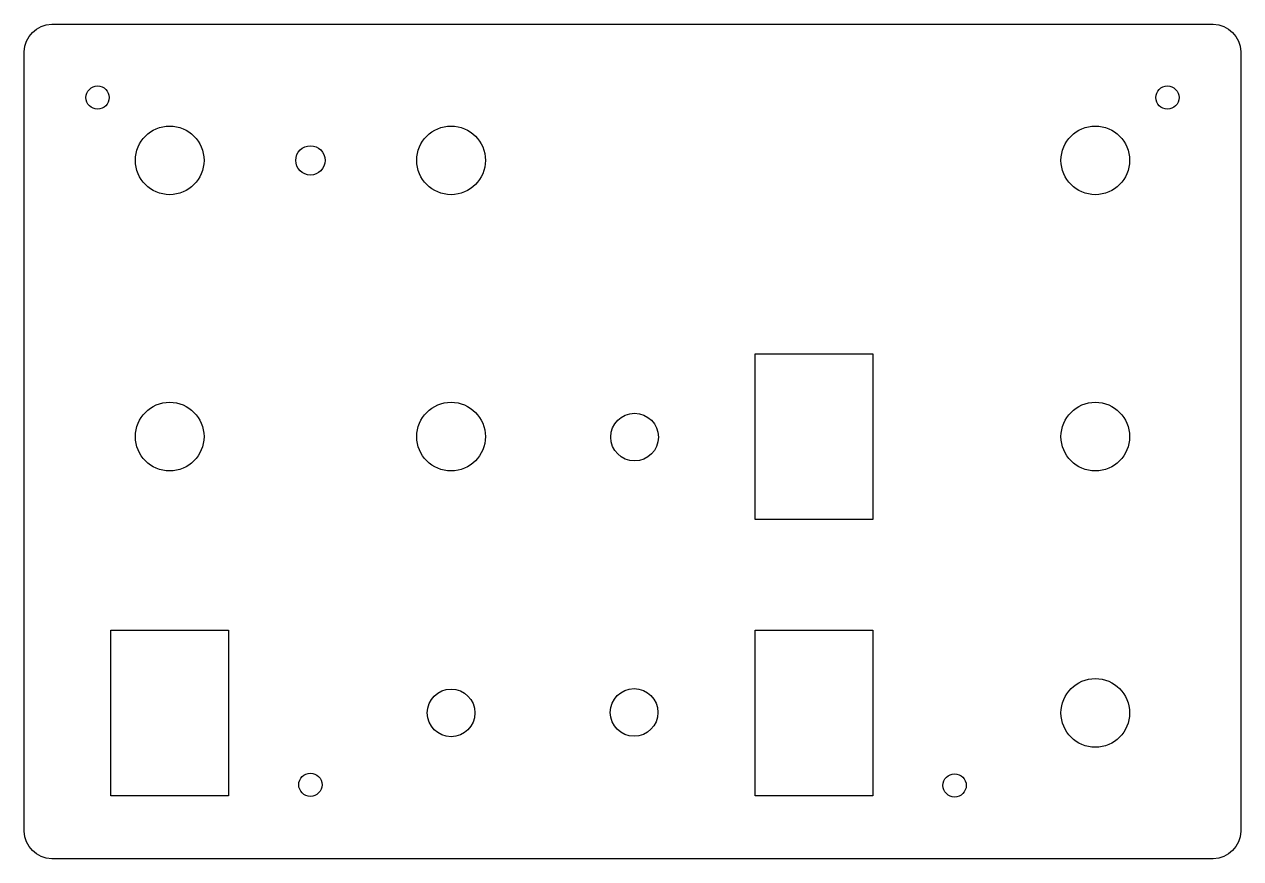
# Model space of a CAD drawing. Header units: millimetres. Extents: x -9 to 124, y -6 to 85.
import ezdxf

# ---------------------------------------------------------------- set-up
doc = ezdxf.new("R2010")
doc.units = ezdxf.units.MM
doc.layers.get('0').update_dxf_attribs({"linetype": 'CONTINUOUS'})

msp = doc.modelspace()

# ---------------------------------------------------------------- linework, layer by layer
msp.add_lwpolyline([(-5.508, 85.216), (121.332, 85.216, -0.41421356), (124.332, 82.216), (124.332, -2.9172, -0.41421356), (121.332, -5.9172), (-5.508, -5.9172, -0.41421356), (-8.508, -2.9172), (-8.508, 82.216, -0.41421356)], format="xyb", close=True)
for points in [[(84.149, 31.1328), (71.299, 31.1328), (71.299, 49.2328), (84.149, 49.2328)], [(13.791, 0.9576), (0.941, 0.9576), (0.941, 19.0576), (13.791, 19.0576)], [(84.149, 0.9576), (71.299, 0.9576), (71.299, 19.0576), (84.149, 19.0576)]]:
    msp.add_lwpolyline(points, close=True)
for centre, radius in [((-0.508, 77.216), 1.27), ((116.332, 77.216), 1.27), ((7.366, 70.358), 3.75), ((38.1, 70.358), 3.75), ((108.458, 70.358), 3.75), ((22.733, 70.358), 1.6), ((7.366, 40.1828), 3.75), ((38.1, 40.1828), 3.75), ((108.458, 40.1828), 3.75), ((58.1406, 40.132), 2.6), ((108.458, 10.0076), 3.75), ((38.1, 10.0076), 2.6), ((58.0898, 10.0584), 2.6), ((22.733, 2.159), 1.27), ((93.091, 2.0828), 1.27)]:
    msp.add_circle(centre, radius)

doc.saveas('drawing.dxf')
